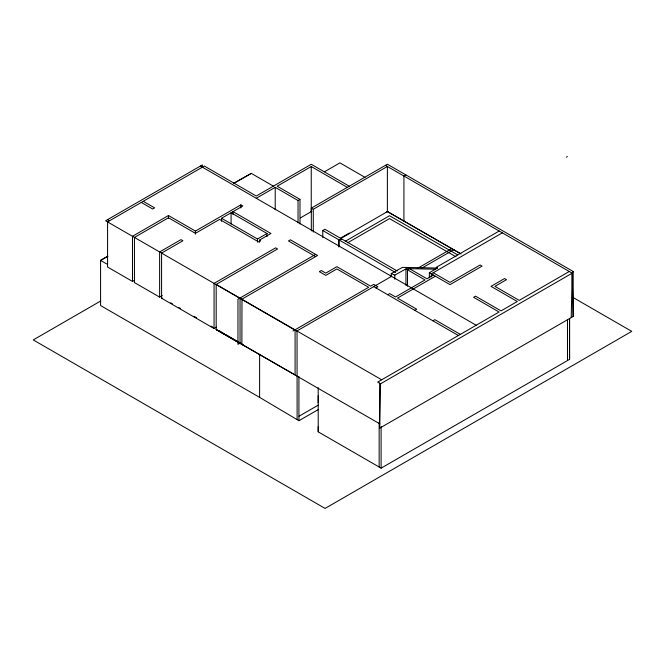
<?xml version="1.0" encoding="UTF-8"?>
<svg xmlns="http://www.w3.org/2000/svg" width="665" height="665" viewBox="0 0 665 665"><rect width="100%" height="100%" fill="white"/><g stroke="black" fill="none" stroke-linecap="round" stroke-linejoin="round"><path stroke-width="1" d="M379.158 467.03L379.158 422.217M318.203 426.78L318.186 431.826L381.112 468.152L381.112 426.398M403.913 221.004L403.929 176.034L405.883 174.903M567.486 360.555L567.486 319.815M318.203 395.667L318.203 402.757M379.615 428.393L380.571 383.796L572.183 273.174L573.18 271.486L387.379 164.222L311.32 208.128L311.32 230.905M571.227 317.596L572.183 273.174L385.426 165.344M241.786 343.855L241.37 344.113L241.794 343.863L240.306 342.999L237.962 344.354L237.962 299.208L315.626 254.371M322.783 237.521L322.758 230.514L324.927 229.25L397.196 270.979M338.884 246.84L338.884 239.824L341.478 238.81M233.531 183.274L250.954 173.582M107.572 221.91L204.338 166.042L256.266 196.017L311.245 164.28L349.258 186.225M221.561 221.337L221.561 218.253L242.792 205.992L240.838 204.87L195.427 231.079L168.469 215.518L132.493 236.291L132.493 281.436L134.288 280.397M234.122 183.299L251.304 173.382L273.781 186.358M256.266 198.278L275.219 187.331L298.045 200.514L299.998 199.384L299.998 224.005M347.305 187.355L311.245 166.533L277.172 186.208L299.998 199.384M100.698 300.987L33.25 339.923L325.085 508.417L631.75 331.37L572.482 297.155M324.62 171.703L339.915 162.875L365.052 177.389M221.561 218.253L257.488 239.001L267.022 233.498L267.022 236.582M259.45 242.185L259.45 240.132L260.672 240.838L258.718 241.969L219.6 219.384L195.427 233.34L168.469 217.771L134.446 237.422L134.446 282.567L159.625 297.097L162.293 295.559M259.45 240.132L270.929 233.498L233.041 211.628L233.041 214.704M311.32 208.128L313.281 209.259L387.379 166.474L387.379 211.453L388.875 212.484M300.48 217.887L311.802 211.295M159.625 297.097L159.625 251.952L180.963 239.633L182.917 240.763L161.578 253.082L161.578 298.228L162.169 297.887M239.874 343.248L216.183 329.566L216.183 284.421L277.579 248.976L275.626 247.854L214.064 283.39L214.064 328.535L216.433 327.172M340.738 237.995L349.391 232.999M340.455 238.71L387.379 211.62L461.02 253.914M339.308 240.065L341.527 238.785M345.226 241.312L389.524 215.734L457.52 254.795M347.629 242.808L389.524 218.619L455.982 256.79M295.085 329.79L295.085 374.935L216.183 329.566L216.615 329.325M566.447 157.139L567.403 156.583M293.007 330.987L368.676 287.297L336.889 268.951L325.775 275.368L319.341 271.653L321.295 270.522L325.775 273.107L336.889 266.69L370.629 286.166L373.73 284.379L377.92 286.806L375.966 287.937M391.519 276.366L296.715 331.103L105.619 220.78L202.384 164.912L202.384 166.948M417.321 268.485L452.059 248.427M421.269 268.444L454.029 249.55M387.695 294.703L389.648 293.573L395.525 296.972L425.026 279.94L405.949 268.918L405.949 285.335M499.174 231.021L436.232 267.363L437.437 268.053L429.357 272.716L429.357 277.854M502.333 232.841L431.311 273.847L431.311 276.906M433.447 275.077L426.988 278.81L409.441 268.677L407.487 269.807L407.487 286.224M435.4 276.208L397.487 298.095L416.722 309.208L414.769 310.339M432.882 320.796L434.835 319.666L460.33 334.387M299.009 416.24L318.244 405.135M569.273 271.486L519.232 300.381L494.943 286.357L506.506 279.674L504.552 278.544L491.028 286.357L517.279 301.511L501.036 310.879L475.542 296.166L473.588 297.288L499.082 312.01L377.654 382.117L380.571 383.796M379.615 428.218L573.18 316.465L573.18 271.486M381.112 468.152L569.564 359.358L569.564 318.469M107.58 264.454L100.573 260.406L107.763 256.258L100.573 260.406L100.573 305.551L259.608 397.371L298.926 420.704L318.244 409.615M391.228 276.648L391.228 273.564L394.802 275.086L406.481 268.618L435.475 269.184M391.228 273.564L402.433 267.38L437.437 268.053M243.49 345.143L241.869 344.354L241.994 299.134L317.579 255.493L290.414 239.816L288.46 240.946L315.626 256.624M216.183 284.421L381.685 379.79M216.183 329.566L379.906 423.904M460.313 253.565L387.379 211.453L385.841 212.509M433.264 272.716L449.997 282.384L480.113 264.994L482.067 266.125L449.997 284.637L429.357 272.716M322.758 230.514L395.584 272.559M200.431 166.042L476.173 325.235M373.73 286.64L458.376 335.509M267.022 233.498L231.088 212.75L231.088 224.038M143.249 201.312L154.637 207.879L152.676 209.01L141.296 202.434M107.58 219.641L109.534 220.772M170.672 302.799L172.468 303.839M178.752 307.463L180.548 308.502M194.014 316.274L196.707 317.828M211.071 326.124L212.858 327.155M219.242 330.838L224.512 333.88M226.266 334.894L238.544 341.985M132.493 281.436L107.572 267.047L107.58 221.678M161.578 298.228L214.064 328.535M572.183 273.174L573.18 316.465M338.884 239.824L338.901 246.831M569.564 318.469L569.581 359.366M394.802 275.086L394.802 279.184M379.615 383.04L379.615 426.132M318.186 387.712L318.219 431.826M313.281 209.259L313.281 232.035M311.245 166.533L311.245 211.678M298.926 376.59L298.926 420.704M298.045 200.514L298.045 222.916M297.039 330.921L297.122 419.499M275.219 187.331L275.219 209.741M259.608 354.279L259.608 397.371M257.488 239.001L257.488 242.077M240.838 204.87L240.838 207.946M240.04 298.003L240.04 343.148M195.427 231.079L195.427 234.163M168.469 215.518L168.469 218.594"/></g></svg>
